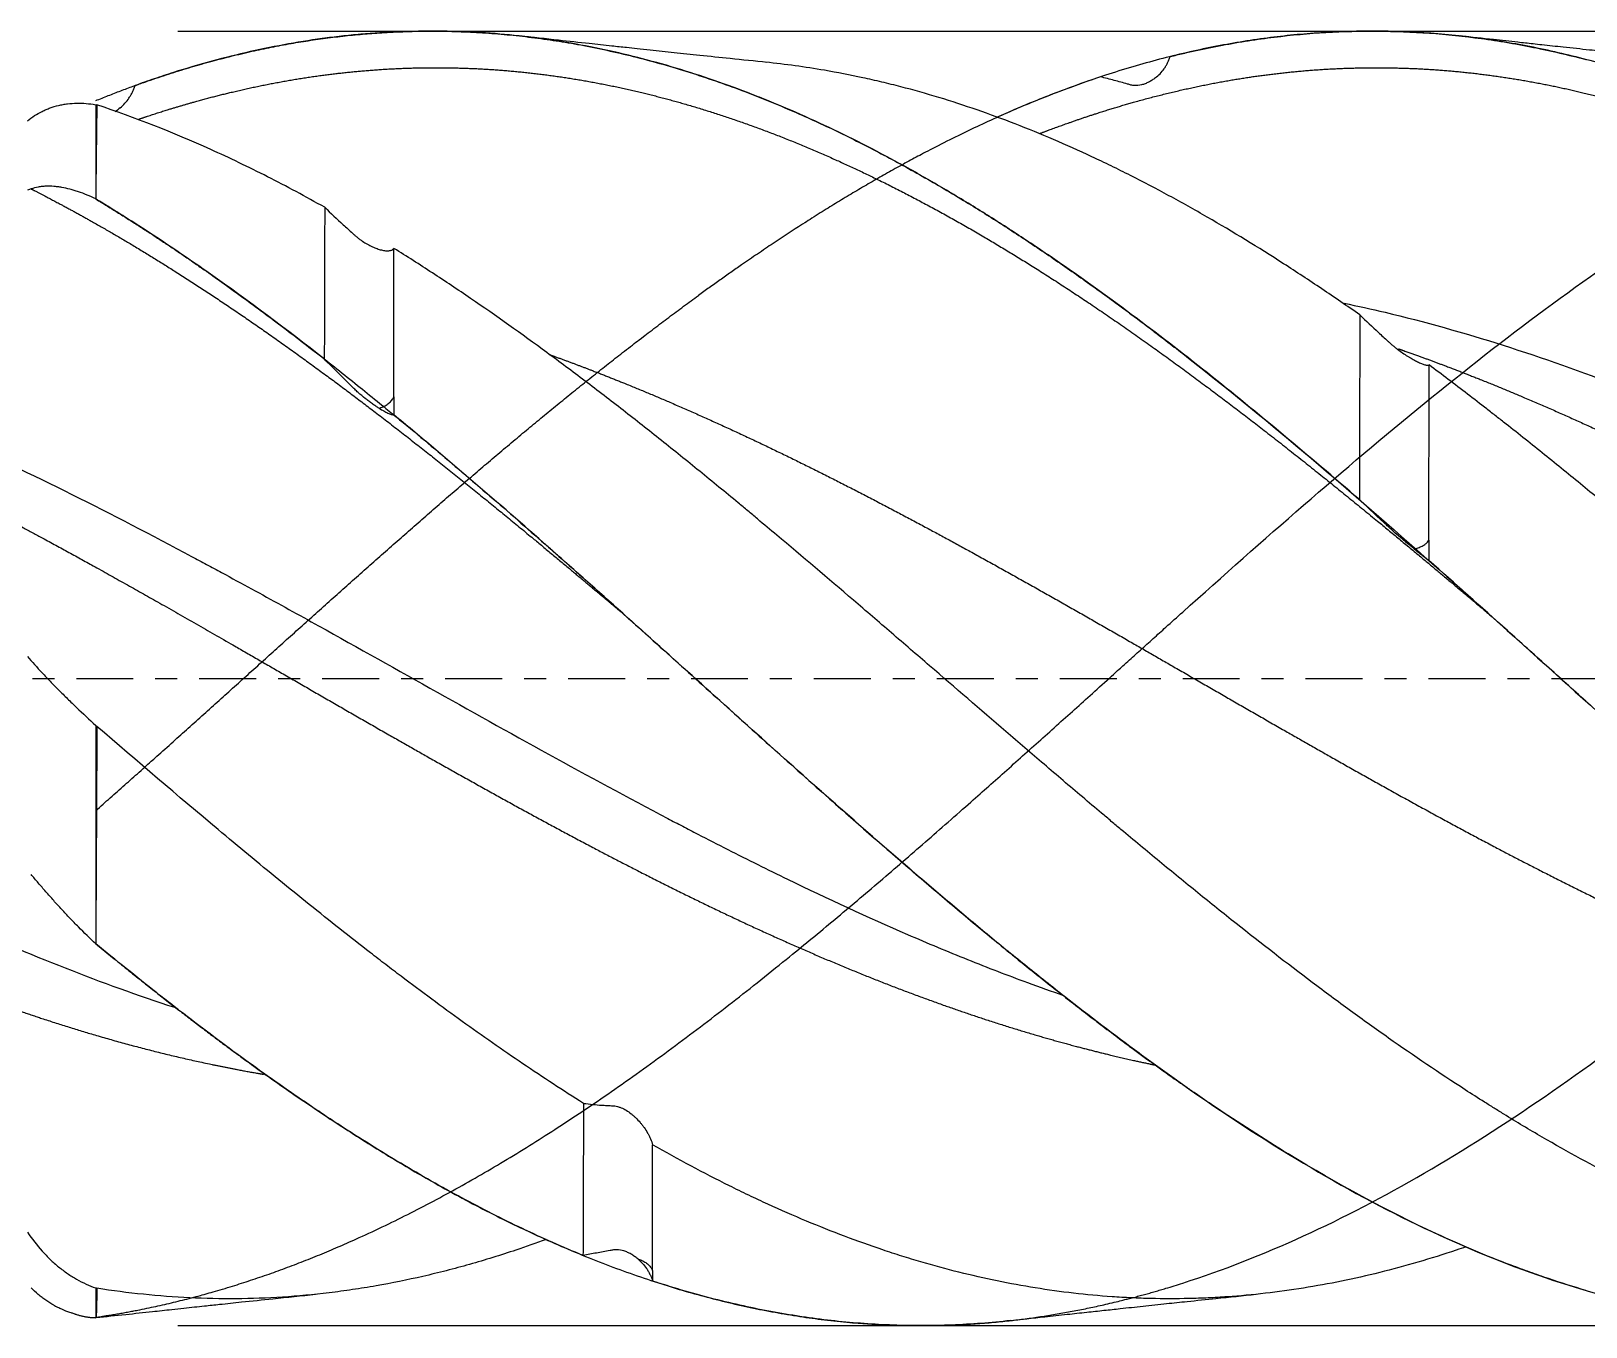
# Model space of a CAD drawing. Header units: millimetres. Extents: x -68 to 136, y -64 to 41.
# Drawn here: x 35.75 to 65.79, y -12.53 to 12.5 of the extents above; entities that cross this region are included whole.
import ezdxf

# ---------------------------------------------------------------- set-up
doc = ezdxf.new("R2010")
doc.units = ezdxf.units.MM
doc.linetypes.add('CENTER', pattern=[47.5, 22, -8.5, 8.5, -8.5])
for name, color, linetype in [('1', 4, 'Continuous'), ('2', 7, 'Continuous'), ('SK2', 7, 'Continuous'), ('SK4', 2, 'CENTER')]:
    doc.layers.add(name, color=color, linetype=linetype)
doc.styles.add('iso_b_vert', font='simplex.shx')
doc.dimstyles.get("Standard").update_dxf_attribs({"dimtxt": 0.18, "dimasz": 0.18, "dimexe": 0.18, "dimexo": 0.0625, "dimgap": 0.09, "dimtad": 1, "dimzin": 0, "dimdsep": 52, "dimtxsty": 'Standard', "dimcen": 0.09, "dimadec": 0, "dimazin": 0, "dimtfac": 1, "dimtdec": 4, "dimtofl": 0, "dimtmove": 0, "dimatfit": 3, "dimfxl": 1, "dimtolj": 1, "dimtzin": 0, "dimarcsym": 0})

# ---------------------------------------------------------------- blocks, each defined once
blk = doc.blocks.new('_U0')
at = {"layer": 'SK2', "lineweight": 13}
for p, q in [((0, -1.5875), (0, -53.696175)), ((114, -14.1375), (114, -53.696175)), ((114, -51.696175), (0, -51.696175))]:
    blk.add_line(p, q, dxfattribs=at)
at = {"layer": 'SK2', "lineweight": 18}
for points in [[(0, -51.696175), (3.499998, -51.235391), (3.500002, -52.156958)], [(114, -51.696175), (110.500002, -52.156958), (110.499998, -51.235391)]]:
    blk.add_solid(points, dxfattribs=at)
at = {"layer": 'SK2', "lineweight": 18, "insert": (54.4779, -50.663541), "char_height": 3.5, "attachment_point": 7, "line_spacing_factor": 1.084337, "style": 'iso_b_vert'}
blk.add_mtext('\\W0.5601;114', dxfattribs=at)
blk = doc.blocks.new('_U2')
at = {"layer": 'SK2', "lineweight": 13}
for p, q in [((1.997679, -13.4625), (1.997679, -46.696175)), ((114, -14.1375), (114, -46.696175)), ((114, -44.696175), (1.997679, -44.696175))]:
    blk.add_line(p, q, dxfattribs=at)
at = {"layer": 'SK2', "lineweight": 18}
for points in [[(1.997679, -44.696175), (5.497677, -44.235391), (5.497681, -45.156958)], [(114, -44.696175), (110.500002, -45.156958), (110.499998, -44.235391)]]:
    blk.add_solid(points, dxfattribs=at)
at = {"layer": 'SK2', "lineweight": 18, "insert": (55.661007, -43.663541), "char_height": 3.5, "attachment_point": 7, "line_spacing_factor": 1.084337, "style": 'iso_b_vert'}
blk.add_mtext('\\W0.5296;112', dxfattribs=at)

msp = doc.modelspace()

# ---------------------------------------------------------------- linework, layer by layer
at = {"layer": '1', "lineweight": 18}
for points, degree, knots in [([(37, 11.158), (37.977, 11.555), (39.605, 12.1), (42.856, 12.784), (46.991, 12.561), (51.126, 10.949), (54.284, 9.035), (56.791, 7.203), (57.674, 6.525)], 5, [0, 0, 0, 0, 0, 0, 0.236316, 0.393607, 0.786394, 1, 1, 1, 1, 1, 1]), ([(61.413, 3.453), (60.921, 3.879), (60.431, 4.296), (59.452, 5.112), (58.964, 5.511), (57.987, 6.287), (57.498, 6.664), (56.516, 7.395), (56.024, 7.748), (55.406, 8.173), (55.282, 8.257), (55.034, 8.423), (54.91, 8.505), (54.538, 8.748), (54.291, 8.906), (53.795, 9.214), (53.547, 9.363), (53.052, 9.652), (52.805, 9.792), (52.064, 10.198), (51.57, 10.449), (50.829, 10.796), (50.582, 10.907), (50.21, 11.065), (50.086, 11.116), (49.839, 11.216), (49.715, 11.265), (49.098, 11.502), (48.607, 11.668), (47.871, 11.885), (47.626, 11.951), (47.137, 12.073), (46.892, 12.129), (46.402, 12.228), (46.157, 12.272), (45.667, 12.349), (45.422, 12.381), (44.93, 12.435), (44.684, 12.456), (44.191, 12.486), (43.944, 12.495), (43.201, 12.505), (42.706, 12.488), (42.087, 12.437), (41.963, 12.425), (41.716, 12.398), (41.592, 12.384), (41.22, 12.335), (40.973, 12.297), (40.231, 12.165), (39.738, 12.054), (38.996, 11.852), (38.749, 11.78), (38.377, 11.662), (38.253, 11.621), (38.006, 11.537), (37.882, 11.494), (37.758, 11.449)], 3, [0, 0, 0, 0, 0.0625, 0.0625, 0.125, 0.125, 0.1875, 0.1875, 0.25, 0.25, 0.265625, 0.265625, 0.28125, 0.28125, 0.3125, 0.3125, 0.34375, 0.34375, 0.375, 0.375, 0.4375, 0.4375, 0.46875, 0.46875, 0.484375, 0.484375, 0.5, 0.5, 0.5625, 0.5625, 0.59375, 0.59375, 0.625, 0.625, 0.65625, 0.65625, 0.6875, 0.6875, 0.71875, 0.71875, 0.75, 0.75, 0.8125, 0.8125, 0.828125, 0.828125, 0.84375, 0.84375, 0.875, 0.875, 0.9375, 0.9375, 0.96875, 0.96875, 0.984375, 0.984375, 1, 1, 1, 1]), ([(49.968, 11.896), (49.731, 11.92), (49.302, 11.964), (48.697, 12.027), (48.185, 12.081), (47.781, 12.124), (47.472, 12.158), (47.231, 12.183), (46.922, 12.216), (46.483, 12.264), (45.889, 12.329), (45.443, 12.379), (45.195, 12.406)], 3, [0, 0, 0, 0, 0.150793, 0.272892, 0.376649, 0.472118, 0.525841, 0.569217, 0.628709, 0.72006, 0.843762, 1, 1, 1, 1]), ([(76.788, 5.787), (75.673, 6.677), (73.425, 8.377), (70.043, 10.577), (65.537, 12.523), (60.661, 12.87), (56.147, 11.788), (52.767, 10.13), (50.521, 8.716), (49.398, 7.941), (48.645, 7.395)], 5, [0, 0, 0, 0, 0, 0, 0.198098, 0.399495, 0.600892, 0.800494, 0.866331, 1, 1, 1, 1, 1, 1]), ([(57.674, 0.988), (57.783, 1.086), (58.669, 1.88), (60.332, 3.357), (62.666, 5.335), (65.002, 7.163), (67.337, 8.789), (69.668, 10.165), (71.998, 11.254), (74.329, 12.028), (76.663, 12.463), (78.923, 12.544), (80.407, 12.383), (81.111, 12.259)], 3, [0, 0, 0, 0, 0.013914, 0.113453, 0.212913, 0.312351, 0.411937, 0.511813, 0.611805, 0.711668, 0.811209, 0.91044, 1, 1, 1, 1]), ([(57.757, 12.008), (57.841, 12.029), (57.925, 12.05), (58.094, 12.089), (58.178, 12.108), (58.43, 12.163), (58.598, 12.197), (59.1, 12.291), (59.434, 12.343), (60.102, 12.425), (60.435, 12.455), (61.1, 12.493), (61.433, 12.502), (62.099, 12.497), (62.432, 12.484), (63.1, 12.437), (63.434, 12.402), (63.937, 12.334), (64.105, 12.308), (64.358, 12.266), (64.442, 12.251), (64.611, 12.22), (65.032, 12.139), (65.452, 12.041), (65.789, 11.952)], 3, [0, 0, 0, 0, 0.03125, 0.03125, 0.0625, 0.0625, 0.125, 0.125, 0.25, 0.25, 0.375, 0.375, 0.5, 0.5, 0.625, 0.625, 0.75, 0.75, 0.8125, 0.8125, 0.84375, 0.84375, 0.875, 1, 1, 1, 1]), ([(68.141, 11.896), (67.895, 11.921), (67.473, 11.964), (66.943, 12.019), (66.553, 12.06), (66.215, 12.096), (65.815, 12.139), (65.384, 12.186), (65.02, 12.225), (64.727, 12.257), (64.416, 12.291), (63.949, 12.342), (63.58, 12.382), (63.368, 12.406)], 3, [0, 0, 0, 0, 0.154835, 0.265113, 0.333319, 0.399519, 0.477685, 0.584689, 0.670524, 0.706396, 0.768545, 0.866395, 1, 1, 1, 1]), ([(37.828, 10.799), (38.013, 10.862), (38.425, 10.997), (38.988, 11.166), (39.779, 11.371), (40.721, 11.56), (41.705, 11.701), (42.614, 11.78), (43.598, 11.808), (44.582, 11.779), (45.567, 11.687), (46.551, 11.539), (47.535, 11.329), (48.52, 11.065), (49.428, 10.772), (50.413, 10.403), (51.397, 9.983), (52.381, 9.51), (53.29, 9.03), (54.274, 8.468), (55.259, 7.865), (56.167, 7.272), (57.151, 6.596), (58.212, 5.829), (59.196, 5.086), (60.104, 4.378), (61.089, 3.59), (62.046, 2.807), (62.775, 2.2), (63.353, 1.715), (63.78, 1.355), (63.979, 1.186)], 5, [0, 0, 0, 0, 0, 0, 0.035336, 0.078766, 0.10772, 0.15115, 0.180104, 0.223534, 0.252488, 0.295918, 0.339349, 0.368302, 0.411733, 0.440687, 0.484117, 0.513071, 0.556501, 0.599931, 0.628885, 0.657839, 0.701269, 0.7447, 0.773653, 0.817084, 0.860514, 0.889468, 0.918421, 0.961852, 1, 1, 1, 1, 1, 1]), ([(61.422, 7.019), (61.176, 7.19), (60.931, 7.359), (60.44, 7.688), (60.195, 7.85), (59.458, 8.323), (58.967, 8.623), (58.351, 8.979), (58.228, 9.049), (57.981, 9.187), (57.858, 9.255), (57.487, 9.456), (57.239, 9.586), (56.928, 9.743), (56.866, 9.774), (56.742, 9.836), (56.68, 9.866), (56.493, 9.957), (56.369, 10.016), (55.997, 10.19), (55.75, 10.301), (55.256, 10.512), (55.01, 10.612), (54.518, 10.802), (54.272, 10.893), (53.535, 11.148), (53.045, 11.298), (52.431, 11.457), (52.308, 11.487), (52.063, 11.546), (51.694, 11.629), (51.325, 11.701), (50.701, 11.808), (50.323, 11.86), (49.943, 11.899)], 3, [0, 0, 0, 0, 0.064385, 0.064385, 0.128771, 0.128771, 0.257541, 0.257541, 0.289734, 0.289734, 0.321926, 0.321926, 0.386312, 0.386312, 0.402408, 0.402408, 0.418504, 0.418504, 0.450697, 0.450697, 0.515082, 0.515082, 0.579468, 0.579468, 0.643853, 0.643853, 0.772623, 0.772623, 0.804816, 0.804816, 0.837009, 0.901394, 0.901394, 1, 1, 1, 1]), ([(55.244, 10.525), (55.428, 10.595), (55.84, 10.748), (56.403, 10.941), (57.194, 11.18), (58.212, 11.43), (59.196, 11.611), (60.104, 11.726), (61.089, 11.793), (62.073, 11.804), (62.982, 11.762), (63.966, 11.659), (64.95, 11.494), (65.935, 11.274), (66.843, 11.02), (67.828, 10.692), (68.812, 10.312), (69.796, 9.877), (70.781, 9.395), (71.765, 8.862), (72.749, 8.287), (73.658, 7.719), (74.642, 7.067), (75.627, 6.38), (76.611, 5.66), (77.52, 4.969), (78.504, 4.198), (79.488, 3.406), (80.397, 2.659), (81.198, 1.991), (81.848, 1.443), (82.27, 1.086), (82.465, 0.921), (82.509, 0.883)], 5, [0, 0, 0, 0, 0, 0, 0.033874, 0.07553, 0.1033, 0.144956, 0.186611, 0.214382, 0.242152, 0.283808, 0.325463, 0.353234, 0.394889, 0.42266, 0.464316, 0.492086, 0.533742, 0.575397, 0.603168, 0.644823, 0.672594, 0.714249, 0.74202, 0.783675, 0.825331, 0.853101, 0.880872, 0.922527, 0.964183, 0.991953, 1, 1, 1, 1, 1, 1]), ([(57.472, 11.597), (57.503, 11.622), (57.533, 11.649), (57.589, 11.707), (57.616, 11.739), (57.653, 11.791), (57.665, 11.809), (57.687, 11.846), (57.708, 11.884), (57.726, 11.924), (57.739, 11.955), (57.743, 11.965), (57.75, 11.987), (57.754, 11.997), (57.757, 12.008)], 3, [0, 0, 0, 0, 0.25, 0.25, 0.5, 0.5, 0.625, 0.625, 0.75, 0.875, 0.875, 0.9375, 0.9375, 1, 1, 1, 1]), ([(37.474, 11.018), (37.505, 11.045), (37.535, 11.074), (37.591, 11.137), (37.617, 11.171), (37.654, 11.226), (37.666, 11.244), (37.689, 11.283), (37.71, 11.322), (37.728, 11.363), (37.741, 11.395), (37.744, 11.406), (37.752, 11.427), (37.755, 11.438), (37.758, 11.449)], 3, [0, 0, 0, 0, 0.25, 0.25, 0.5, 0.5, 0.625, 0.625, 0.75, 0.875, 0.875, 0.9375, 0.9375, 1, 1, 1, 1]), ([(56.413, 11.617), (56.007, 11.482), (55.602, 11.332), (54.992, 11.086), (54.789, 11), (54.523, 10.883), (54.461, 10.855), (54.399, 10.827)], 3, [0, 0, 0, 0, 0.605052, 0.605052, 0.907578, 0.907578, 1, 1, 1, 1]), ([(57.472, 11.597), (57.451, 11.581), (57.429, 11.566), (57.386, 11.538), (57.364, 11.525), (57.319, 11.503), (57.297, 11.493), (57.263, 11.48), (57.251, 11.476), (57.228, 11.468), (57.216, 11.465), (57.158, 11.451), (57.112, 11.446), (57.056, 11.45), (57.044, 11.451), (57.022, 11.454), (57.011, 11.457), (56.989, 11.462), (56.978, 11.465), (56.956, 11.471), (56.946, 11.475), (56.848, 11.502), (56.761, 11.525), (56.587, 11.572), (56.5, 11.594), (56.413, 11.617)], 3, [0, 0, 0, 0, 0.0625, 0.0625, 0.125, 0.125, 0.1875, 0.1875, 0.21875, 0.21875, 0.25, 0.25, 0.375, 0.375, 0.40625, 0.40625, 0.4375, 0.4375, 0.46875, 0.46875, 0.5, 0.5, 0.75, 0.75, 1, 1, 1, 1]), ([(35.683, 10.768), (35.768, 10.84), (35.862, 10.9), (35.987, 10.963), (36.013, 10.974), (36.065, 10.997), (36.144, 11.027), (36.226, 11.052), (36.31, 11.072), (36.338, 11.078), (36.396, 11.088), (36.425, 11.092), (36.512, 11.103), (36.571, 11.107), (36.75, 11.111), (36.873, 11.101), (37, 11.079)], 3, [0, 0, 0, 0, 0.25, 0.25, 0.3125, 0.3125, 0.375, 0.5, 0.5, 0.5625, 0.5625, 0.625, 0.625, 0.75, 0.75, 1, 1, 1, 1]), ([(37.022, 11.075), (37.02, 10.979), (37.018, 10.869), (37.015, 10.62), (37.013, 10.482), (37.01, 10.254), (37.01, 10.174), (37.008, 10.009), (37.007, 9.923), (37.004, 9.655), (37.002, 9.463), (37, 9.259)], 3, [0, 0, 0, 0, 0.25, 0.25, 0.5, 0.5, 0.625, 0.625, 0.75, 0.75, 1, 1, 1, 1]), ([(41.423, 9.097), (41.054, 9.304), (40.687, 9.501), (39.952, 9.874), (39.586, 10.05), (38.488, 10.545), (37.756, 10.833), (37.022, 11.075)], 3, [0, 0, 0, 0, 0.25, 0.25, 0.5, 0.5, 1, 1, 1, 1]), ([(37, 9.259), (36.886, 9.314), (36.775, 9.36), (36.638, 9.407), (36.61, 9.416), (36.556, 9.433), (36.529, 9.44), (36.448, 9.461), (36.395, 9.473), (36.316, 9.486), (36.29, 9.49), (36.238, 9.497), (36.212, 9.499), (36.136, 9.505), (36.085, 9.506), (36.011, 9.503), (35.986, 9.501), (35.938, 9.496), (35.914, 9.492), (35.842, 9.48), (35.796, 9.468), (35.751, 9.453)], 3, [0, 0, 0, 0, 0.25, 0.25, 0.3125, 0.3125, 0.375, 0.375, 0.5, 0.5, 0.5625, 0.5625, 0.625, 0.625, 0.75, 0.75, 0.8125, 0.8125, 0.875, 0.875, 1, 1, 1, 1]), ([(35.751, 9.453), (35.821, 9.417), (36.042, 9.304), (36.416, 9.108), (37.016, 8.779), (37.843, 8.297), (38.752, 7.73), (39.736, 7.079), (40.721, 6.39), (41.705, 5.671), (42.614, 4.981), (43.598, 4.21), (44.582, 3.419), (45.521, 2.646), (46.233, 2.052), (46.793, 1.581), (47.126, 1.3), (47.232, 1.211)], 5, [0, 0, 0, 0, 0, 0, 0.030593, 0.096543, 0.162492, 0.261417, 0.360341, 0.426291, 0.525215, 0.591165, 0.690089, 0.756039, 0.854963, 0.953887, 1, 1, 1, 1, 1, 1]), ([(37, 9.259), (37.979, 8.666), (39.607, 7.586), (42.864, 5.139), (46.999, 1.483), (51.134, -2.363), (54.289, -5.09), (56.797, -6.989), (57.674, -7.615)], 5, [0, 0, 0, 0, 0, 0, 0.236961, 0.393505, 0.787814, 1, 1, 1, 1, 1, 1]), ([(41.415, 6.168), (40.681, 6.743), (39.949, 7.291), (38.847, 8.066), (38.295, 8.441), (37.649, 8.858), (37.371, 9.031), (37.186, 9.146), (37.093, 9.203), (37, 9.259)], 3, [0, 0, 0, 0, 0.5, 0.5, 0.75, 0.875, 0.9375, 0.9375, 1, 1, 1, 1]), ([(41.423, 9.097), (41.423, 8.898), (41.422, 8.688), (41.421, 8.355), (41.421, 8.241), (41.42, 8.065), (41.42, 8.006), (41.42, 7.886), (41.42, 7.825), (41.419, 7.518), (41.418, 7.262), (41.417, 6.73), (41.416, 6.454), (41.415, 6.168)], 3, [0, 0, 0, 0, 0.25, 0.25, 0.375, 0.375, 0.4375, 0.4375, 0.5, 0.5, 0.75, 0.75, 1, 1, 1, 1]), ([(41.423, 9.097), (41.542, 8.985), (41.661, 8.873), (41.811, 8.734), (41.842, 8.706), (41.902, 8.651), (41.932, 8.623), (41.97, 8.588), (41.978, 8.581), (41.993, 8.567), (42, 8.561), (42.023, 8.54), (42.039, 8.527), (42.07, 8.502), (42.086, 8.489), (42.111, 8.472), (42.119, 8.466), (42.135, 8.454), (42.144, 8.449), (42.185, 8.421), (42.218, 8.401), (42.281, 8.366), (42.313, 8.35), (42.359, 8.329), (42.375, 8.322), (42.405, 8.31), (42.42, 8.304), (42.463, 8.289), (42.491, 8.28), (42.531, 8.27), (42.545, 8.267), (42.57, 8.263), (42.583, 8.261), (42.619, 8.257), (42.642, 8.257), (42.673, 8.26), (42.683, 8.261), (42.702, 8.266), (42.711, 8.269), (42.736, 8.28), (42.75, 8.29), (42.761, 8.304)], 3, [0, 0, 0, 0, 0.25, 0.25, 0.3125, 0.3125, 0.375, 0.375, 0.390625, 0.390625, 0.40625, 0.40625, 0.4375, 0.4375, 0.46875, 0.46875, 0.484375, 0.484375, 0.5, 0.5, 0.5625, 0.5625, 0.625, 0.625, 0.65625, 0.65625, 0.6875, 0.6875, 0.75, 0.75, 0.78125, 0.78125, 0.8125, 0.8125, 0.875, 0.875, 0.90625, 0.90625, 0.9375, 0.9375, 1, 1, 1, 1]), ([(42.759, 5.438), (42.759, 5.709), (42.759, 5.973), (42.76, 6.486), (42.76, 6.733), (42.76, 7.212), (42.76, 7.442), (42.761, 7.886), (42.761, 8.099), (42.761, 8.304)], 3, [0, 0, 0, 0, 0.25, 0.25, 0.5, 0.5, 0.75, 0.75, 1, 1, 1, 1]), ([(66.422, -9.666), (65.931, -9.416), (65.439, -9.147), (64.698, -8.717), (64.45, -8.569), (64.14, -8.378), (64.078, -8.339), (63.954, -8.262), (63.892, -8.223), (63.705, -8.105), (63.581, -8.026), (62.961, -7.625), (62.468, -7.292), (61.729, -6.773), (61.484, -6.597), (60.993, -6.239), (60.747, -6.057), (60.011, -5.503), (59.521, -5.123), (58.784, -4.539), (58.538, -4.341), (58.045, -3.942), (57.798, -3.74), (57.303, -3.332), (57.055, -3.126), (56.744, -2.866), (56.682, -2.814), (56.558, -2.709), (56.371, -2.553), (56.185, -2.395), (55.814, -2.081), (55.567, -1.87), (55.197, -1.554), (55.074, -1.449), (54.828, -1.238), (54.705, -1.132), (54.091, -0.604), (53.6, -0.18), (52.864, 0.455), (52.619, 0.666), (52.128, 1.089), (51.883, 1.3), (51.145, 1.931), (50.652, 2.351), (50.033, 2.871), (49.909, 2.974), (49.723, 3.13), (49.661, 3.181), (49.536, 3.285), (49.474, 3.336), (49.163, 3.594), (48.916, 3.797), (48.421, 4.2), (48.174, 4.398), (47.681, 4.791), (47.435, 4.985), (46.944, 5.368), (46.698, 5.557), (46.207, 5.928), (45.962, 6.111), (45.226, 6.652), (44.735, 7.001), (43.997, 7.505), (43.75, 7.669), (43.257, 7.992), (43.009, 8.15), (42.761, 8.304)], 3, [0, 0, 0, 0, 0.0625, 0.0625, 0.09375, 0.09375, 0.101562, 0.101562, 0.109375, 0.109375, 0.125, 0.125, 0.1875, 0.1875, 0.21875, 0.21875, 0.25, 0.25, 0.3125, 0.3125, 0.34375, 0.34375, 0.375, 0.375, 0.40625, 0.40625, 0.414062, 0.414062, 0.421875, 0.4375, 0.4375, 0.46875, 0.46875, 0.484375, 0.484375, 0.5, 0.5, 0.5625, 0.5625, 0.59375, 0.59375, 0.625, 0.625, 0.6875, 0.6875, 0.703125, 0.703125, 0.710937, 0.710937, 0.71875, 0.71875, 0.75, 0.75, 0.78125, 0.78125, 0.8125, 0.8125, 0.84375, 0.84375, 0.875, 0.875, 0.9375, 0.9375, 0.96875, 0.96875, 1, 1, 1, 1]), ([(37, -2.554), (38.105, -1.579), (40.435, 0.515), (42.763, 2.645), (45.093, 4.679), (47.422, 6.507), (48.645, 7.395)], 5, [0, 0, 0, 0, 0, 0, 0.474651, 1, 1, 1, 1, 1, 1]), ([(61.117, 7.246), (61.381, 7.191), (61.646, 7.132), (62.671, 6.888), (63.431, 6.676), (64.953, 6.191), (65.716, 5.92), (66.866, 5.471), (67.25, 5.315), (67.732, 5.112), (67.829, 5.071), (68.021, 4.988), (68.31, 4.863), (69.369, 4.392), (70.329, 3.932), (71.482, 3.355), (71.867, 3.158), (72.349, 2.907), (72.445, 2.857), (72.638, 2.756), (72.927, 2.604), (73.215, 2.45), (74.174, 1.936), (74.938, 1.516), (77.223, 0.245), (78.739, -0.619), (80.651, -1.675), (81.035, -1.885), (81.611, -2.197), (81.804, -2.3), (82.189, -2.506), (82.382, -2.609), (83.345, -3.116), (84.113, -3.509), (85.266, -4.071), (85.843, -4.345), (86.421, -4.609), (86.71, -4.738), (86.806, -4.781), (86.999, -4.866), (87.866, -5.246), (88.73, -5.596), (89.883, -6.022), (90.34, -6.183), (90.797, -6.333), (90.869, -6.357)], 3, [0, 0, 0, 0, 0.026815, 0.026815, 0.104092, 0.104092, 0.181369, 0.181369, 0.220007, 0.220007, 0.229667, 0.229667, 0.239326, 0.258645, 0.335922, 0.335922, 0.37456, 0.37456, 0.38422, 0.38422, 0.39388, 0.413199, 0.413199, 0.490476, 0.490476, 0.645029, 0.645029, 0.683668, 0.683668, 0.702987, 0.702987, 0.722306, 0.722306, 0.799583, 0.799583, 0.838221, 0.85754, 0.85754, 0.8672, 0.8672, 0.876859, 0.954136, 0.954136, 0.992775, 1, 1, 1, 1]), ([(61.422, 7.019), (61.421, 6.756), (61.42, 6.485), (61.419, 6.064), (61.419, 5.921), (61.418, 5.703), (61.418, 5.63), (61.418, 5.483), (61.418, 5.409), (61.417, 5.034), (61.416, 4.728), (61.415, 4.101), (61.414, 3.78), (61.413, 3.453)], 3, [0, 0, 0, 0, 0.25, 0.25, 0.375, 0.375, 0.4375, 0.4375, 0.5, 0.5, 0.75, 0.75, 1, 1, 1, 1]), ([(61.422, 7.019), (61.54, 6.905), (61.66, 6.792), (61.81, 6.653), (61.84, 6.625), (61.901, 6.57), (61.931, 6.542), (61.969, 6.508), (61.976, 6.501), (61.991, 6.487), (61.999, 6.48), (62.022, 6.46), (62.037, 6.447), (62.069, 6.42), (62.085, 6.407), (62.109, 6.388), (62.118, 6.381), (62.134, 6.369), (62.142, 6.362), (62.184, 6.331), (62.216, 6.308), (62.28, 6.264), (62.312, 6.243), (62.358, 6.214), (62.373, 6.204), (62.403, 6.186), (62.418, 6.177), (62.462, 6.152), (62.49, 6.137), (62.53, 6.116), (62.543, 6.11), (62.569, 6.097), (62.582, 6.092), (62.618, 6.076), (62.64, 6.067), (62.672, 6.057), (62.682, 6.055), (62.701, 6.05), (62.71, 6.049), (62.735, 6.046), (62.749, 6.047), (62.76, 6.052)], 3, [0, 0, 0, 0, 0.25, 0.25, 0.3125, 0.3125, 0.375, 0.375, 0.390625, 0.390625, 0.40625, 0.40625, 0.4375, 0.4375, 0.46875, 0.46875, 0.484375, 0.484375, 0.5, 0.5, 0.5625, 0.5625, 0.625, 0.625, 0.65625, 0.65625, 0.6875, 0.6875, 0.75, 0.75, 0.78125, 0.78125, 0.8125, 0.8125, 0.875, 0.875, 0.90625, 0.90625, 0.9375, 0.9375, 1, 1, 1, 1]), ([(57.674, 6.525), (57.783, 6.441), (58.669, 5.756), (60.332, 4.397), (62.666, 2.367), (65.002, 0.268), (67.337, -1.838), (69.668, -3.888), (71.998, -5.829), (74.329, -7.606), (76.663, -9.171), (78.917, -10.432), (80.394, -11.082), (81.092, -11.346)], 3, [0, 0, 0, 0, 0.013926, 0.113545, 0.213086, 0.312606, 0.412273, 0.512229, 0.612303, 0.712247, 0.811869, 0.911181, 1, 1, 1, 1]), ([(62.17, 6.364), (62.258, 6.334), (62.572, 6.223), (63.114, 6.025), (63.807, 5.756), (64.652, 5.407), (65.636, 4.974), (66.62, 4.517), (67.529, 4.074), (68.513, 3.575), (69.498, 3.058), (70.482, 2.525), (71.391, 2.023), (72.375, 1.468), (73.359, 0.907), (74.344, 0.34), (75.328, -0.228), (76.312, -0.795), (77.297, -1.358), (78.205, -1.871), (79.189, -2.418), (80.174, -2.954), (81.158, -3.474), (82.067, -3.939), (83.051, -4.423), (84.035, -4.885), (84.944, -5.291), (85.928, -5.704), (86.988, -6.117), (87.973, -6.468), (88.881, -6.763), (89.866, -7.05), (90.788, -7.287), (91.483, -7.442), (92.026, -7.55), (92.418, -7.619), (92.583, -7.647)], 5, [0, 0, 0, 0, 0, 0, 0.01437, 0.051715, 0.08906, 0.113956, 0.138853, 0.176198, 0.213543, 0.238439, 0.275784, 0.300681, 0.338026, 0.362923, 0.400268, 0.437612, 0.462509, 0.499854, 0.524751, 0.562096, 0.586992, 0.624337, 0.661682, 0.686579, 0.711475, 0.74882, 0.786165, 0.811062, 0.848407, 0.885752, 0.910648, 0.935545, 0.97289, 1, 1, 1, 1, 1, 1]), ([(42.474, 5.216), (42.453, 5.229), (42.431, 5.243), (42.388, 5.271), (42.366, 5.286), (42.321, 5.317), (42.299, 5.334), (42.264, 5.359), (42.253, 5.368), (42.23, 5.386), (42.218, 5.395), (42.16, 5.441), (42.114, 5.479), (42.058, 5.531), (42.046, 5.541), (42.024, 5.563), (42.013, 5.573), (41.991, 5.595), (41.98, 5.606), (41.958, 5.627), (41.947, 5.638), (41.85, 5.735), (41.763, 5.822), (41.589, 5.995), (41.502, 6.081), (41.415, 6.168)], 3, [0, 0, 0, 0, 0.0625, 0.0625, 0.125, 0.125, 0.1875, 0.1875, 0.21875, 0.21875, 0.25, 0.25, 0.375, 0.375, 0.40625, 0.40625, 0.4375, 0.4375, 0.46875, 0.46875, 0.5, 0.5, 0.75, 0.75, 1, 1, 1, 1]), ([(45.759, 6.255), (45.873, 6.214), (46.138, 6.118), (46.63, 5.933), (47.274, 5.68), (48.145, 5.316), (49.129, 4.878), (50.114, 4.415), (51.098, 3.931), (52.082, 3.425), (53.067, 2.904), (53.975, 2.409), (54.96, 1.862), (55.944, 1.305), (56.928, 0.741), (57.837, 0.218), (58.821, -0.35), (59.806, -0.916), (60.714, -1.435), (61.699, -1.99), (62.759, -2.577), (63.743, -3.108), (64.652, -3.584), (65.636, -4.082), (66.62, -4.561), (67.529, -4.982), (68.513, -5.415), (69.498, -5.819), (70.482, -6.194), (71.391, -6.514), (72.276, -6.796), (72.934, -6.987), (73.441, -7.123), (73.721, -7.194), (73.85, -7.226)], 5, [0, 0, 0, 0, 0, 0, 0.020241, 0.047197, 0.087629, 0.114584, 0.155017, 0.19545, 0.222405, 0.262838, 0.289793, 0.330225, 0.357181, 0.397613, 0.438046, 0.465001, 0.491956, 0.532389, 0.572822, 0.599777, 0.640209, 0.680642, 0.707597, 0.734552, 0.774985, 0.815418, 0.842373, 0.882806, 0.909761, 0.950193, 0.977149, 1, 1, 1, 1, 1, 1]), ([(62.757, 2.666), (62.757, 2.971), (62.757, 3.27), (62.758, 3.861), (62.758, 4.149), (62.758, 4.714), (62.759, 4.991), (62.759, 5.531), (62.759, 5.794), (62.76, 6.052)], 3, [0, 0, 0, 0, 0.25, 0.25, 0.5, 0.5, 0.75, 0.75, 1, 1, 1, 1]), ([(86.423, -11.056), (86.176, -10.974), (85.928, -10.886), (85.555, -10.747), (85.431, -10.699), (85.182, -10.601), (85.058, -10.55), (84.687, -10.395), (84.44, -10.287), (83.947, -10.062), (83.701, -9.945), (83.209, -9.703), (82.964, -9.577), (82.473, -9.317), (82.228, -9.182), (81.737, -8.904), (81.492, -8.761), (81.001, -8.466), (80.756, -8.315), (80.265, -8.005), (80.018, -7.846), (79.526, -7.519), (79.279, -7.352), (78.908, -7.095), (78.784, -7.009), (78.598, -6.878), (78.536, -6.834), (78.411, -6.745), (78.349, -6.701), (78.038, -6.478), (77.79, -6.297), (77.296, -5.93), (77.049, -5.744), (76.556, -5.367), (76.31, -5.176), (75.819, -4.79), (75.573, -4.595), (75.083, -4.201), (74.837, -4.002), (74.347, -3.601), (74.102, -3.398), (73.611, -2.99), (73.365, -2.784), (72.873, -2.37), (72.627, -2.161), (72.133, -1.741), (71.886, -1.529), (71.514, -1.21), (71.39, -1.104), (71.204, -0.943), (71.142, -0.89), (71.018, -0.783), (70.955, -0.729), (70.645, -0.462), (70.398, -0.248), (69.904, 0.178), (69.657, 0.391), (69.165, 0.815), (68.919, 1.027), (68.428, 1.448), (68.183, 1.658), (67.692, 2.076), (67.447, 2.285), (66.957, 2.699), (66.711, 2.904), (66.221, 3.314), (65.975, 3.517), (65.483, 3.921), (65.236, 4.121), (64.742, 4.519), (64.495, 4.716), (64.185, 4.96), (64.123, 5.009), (63.999, 5.106), (63.936, 5.154), (63.75, 5.299), (63.626, 5.395), (63.254, 5.681), (63.006, 5.868), (62.76, 6.052)], 3, [0, 0, 0, 0, 0.03125, 0.03125, 0.046875, 0.046875, 0.0625, 0.0625, 0.09375, 0.09375, 0.125, 0.125, 0.15625, 0.15625, 0.1875, 0.1875, 0.21875, 0.21875, 0.25, 0.25, 0.28125, 0.28125, 0.3125, 0.3125, 0.328125, 0.328125, 0.335937, 0.335937, 0.34375, 0.34375, 0.375, 0.375, 0.40625, 0.40625, 0.4375, 0.4375, 0.46875, 0.46875, 0.5, 0.5, 0.53125, 0.53125, 0.5625, 0.5625, 0.59375, 0.59375, 0.625, 0.625, 0.640625, 0.640625, 0.648437, 0.648437, 0.65625, 0.65625, 0.6875, 0.6875, 0.71875, 0.71875, 0.75, 0.75, 0.78125, 0.78125, 0.8125, 0.8125, 0.84375, 0.84375, 0.875, 0.875, 0.90625, 0.90625, 0.9375, 0.9375, 0.945312, 0.945312, 0.953125, 0.953125, 0.96875, 0.96875, 1, 1, 1, 1]), ([(57.674, -11.78), (57.783, -11.748), (58.669, -11.472), (60.332, -10.821), (62.666, -9.601), (65.002, -8.11), (67.337, -6.39), (69.668, -4.493), (71.998, -2.471), (74.329, -0.378), (76.663, 1.727), (78.923, 3.719), (80.407, 4.962), (81.111, 5.531)], 3, [0, 0, 0, 0, 0.013914, 0.113453, 0.212913, 0.312351, 0.411937, 0.511813, 0.611805, 0.711668, 0.811209, 0.91044, 1, 1, 1, 1]), ([(42.474, 5.216), (42.505, 5.197), (42.534, 5.18), (42.591, 5.15), (42.617, 5.136), (42.654, 5.119), (42.666, 5.114), (42.689, 5.105), (42.71, 5.098), (42.728, 5.093), (42.741, 5.09), (42.745, 5.09), (42.752, 5.089), (42.755, 5.089), (42.759, 5.089)], 3, [0, 0, 0, 0, 0.25, 0.25, 0.5, 0.5, 0.625, 0.625, 0.75, 0.875, 0.875, 0.9375, 0.9375, 1, 1, 1, 1]), ([(65.789, -11.821), (65.548, -11.75), (65.186, -11.636), (64.824, -11.511), (64.583, -11.424), (64.463, -11.38), (63.86, -11.151), (63.38, -10.948), (61.945, -10.285), (60.994, -9.769), (59.561, -8.894), (59.083, -8.585), (58.482, -8.18), (58.362, -8.097), (58.181, -7.973), (58.121, -7.931), (58.001, -7.847), (57.94, -7.804), (57.639, -7.591), (57.398, -7.418), (56.676, -6.888), (56.195, -6.522), (55.474, -5.956), (55.233, -5.765), (54.872, -5.474), (54.751, -5.376), (54.51, -5.179), (54.389, -5.08), (54.027, -4.781), (53.786, -4.58), (53.304, -4.173), (53.062, -3.967), (52.7, -3.656), (52.58, -3.552), (52.339, -3.344), (52.219, -3.24), (51.859, -2.926), (51.619, -2.716), (50.902, -2.083), (50.425, -1.658), (49.473, -0.805), (48.998, -0.377), (48.046, 0.481), (47.569, 0.91), (46.851, 1.552), (46.612, 1.766), (46.252, 2.086), (46.131, 2.193), (45.951, 2.353), (45.89, 2.406), (45.77, 2.513), (45.709, 2.566), (45.167, 3.044), (44.685, 3.463), (44.082, 3.979), (43.962, 4.082), (43.721, 4.286), (43.6, 4.388), (43.239, 4.692), (42.998, 4.892), (42.759, 5.089)], 3, [0, 0, 0, 0, 0.03125, 0.046875, 0.046875, 0.0625, 0.0625, 0.125, 0.125, 0.25, 0.25, 0.3125, 0.3125, 0.328125, 0.328125, 0.335937, 0.335937, 0.34375, 0.34375, 0.375, 0.375, 0.4375, 0.4375, 0.46875, 0.46875, 0.484375, 0.484375, 0.5, 0.5, 0.53125, 0.53125, 0.5625, 0.5625, 0.578125, 0.578125, 0.59375, 0.59375, 0.625, 0.625, 0.6875, 0.6875, 0.75, 0.75, 0.8125, 0.8125, 0.84375, 0.84375, 0.859375, 0.859375, 0.867188, 0.867188, 0.875, 0.875, 0.9375, 0.9375, 0.953125, 0.953125, 0.96875, 0.96875, 1, 1, 1, 1]), ([(34.22, 4.654), (35.767, 3.958), (37.305, 3.181), (38.949, 2.303), (39.046, 2.251), (39.239, 2.147), (39.528, 1.991), (40.203, 1.624), (40.779, 1.307), (41.928, 0.669), (42.691, 0.24), (44.218, -0.615), (44.981, -1.042), (46.511, -1.884), (47.278, -2.299), (48.146, -2.756), (48.243, -2.806), (48.436, -2.907), (48.726, -3.058), (49.403, -3.404), (49.981, -3.692), (51.138, -4.254), (51.909, -4.611), (52.875, -5.029), (53.068, -5.111), (53.455, -5.272), (53.648, -5.352), (54.228, -5.584), (54.614, -5.733), (55.233, -5.96), (55.466, -6.043), (55.698, -6.124)], 3, [0, 0, 0, 0, 0.215008, 0.215008, 0.228445, 0.228445, 0.241883, 0.268759, 0.322511, 0.322511, 0.430015, 0.430015, 0.537519, 0.537519, 0.645023, 0.645023, 0.658461, 0.658461, 0.671899, 0.698774, 0.752526, 0.752526, 0.86003, 0.86003, 0.886906, 0.886906, 0.913782, 0.913782, 0.967534, 0.967534, 1, 1, 1, 1]), ([(34.591, 3.445), (35.197, 3.13), (35.954, 2.726), (36.939, 2.186), (38.15, 1.505), (39.513, 0.724), (40.422, 0.2), (41.406, -0.368), (42.39, -0.934), (43.299, -1.452), (44.283, -2.007), (45.268, -2.551), (46.252, -3.083), (47.161, -3.56), (48.145, -4.06), (49.129, -4.54), (50.114, -4.996), (51.098, -5.428), (52.082, -5.831), (53.067, -6.205), (53.975, -6.524), (54.96, -6.837), (55.822, -7.082), (56.532, -7.261), (57.015, -7.372), (57.347, -7.443), (57.452, -7.465)], 5, [0, 0, 0, 0, 0, 0, 0.132489, 0.165611, 0.215295, 0.264978, 0.2981, 0.331223, 0.380906, 0.430589, 0.463712, 0.513395, 0.546517, 0.596201, 0.629323, 0.679006, 0.72869, 0.761812, 0.811495, 0.844618, 0.894301, 0.927423, 0.977107, 1, 1, 1, 1, 1, 1]), ([(62.472, 2.501), (62.451, 2.518), (62.429, 2.535), (62.386, 2.57), (62.364, 2.588), (62.319, 2.625), (62.297, 2.643), (62.262, 2.672), (62.251, 2.682), (62.228, 2.701), (62.216, 2.711), (62.158, 2.761), (62.112, 2.801), (62.056, 2.852), (62.044, 2.862), (62.022, 2.882), (62.011, 2.893), (61.989, 2.913), (61.978, 2.923), (61.956, 2.943), (61.945, 2.953), (61.848, 3.045), (61.761, 3.126), (61.587, 3.289), (61.5, 3.371), (61.413, 3.453)], 3, [0, 0, 0, 0, 0.0625, 0.0625, 0.125, 0.125, 0.1875, 0.1875, 0.21875, 0.21875, 0.25, 0.25, 0.375, 0.375, 0.40625, 0.40625, 0.4375, 0.4375, 0.46875, 0.46875, 0.5, 0.5, 0.75, 0.75, 1, 1, 1, 1]), ([(62.472, 2.501), (62.477, 2.502), (62.496, 2.506), (62.542, 2.519), (62.608, 2.544), (62.678, 2.583), (62.727, 2.625), (62.749, 2.654), (62.757, 2.666)], 3, [0, 0, 0, 0, 0.03776, 0.151195, 0.378065, 0.604935, 0.831805, 1, 1, 1, 1]), ([(62.472, 2.501), (62.503, 2.476), (62.532, 2.452), (62.589, 2.408), (62.615, 2.387), (62.652, 2.358), (62.664, 2.348), (62.687, 2.331), (62.708, 2.314), (62.726, 2.3), (62.738, 2.29), (62.742, 2.287), (62.75, 2.281), (62.753, 2.278), (62.756, 2.276)], 3, [0, 0, 0, 0, 0.25, 0.25, 0.5, 0.5, 0.625, 0.625, 0.75, 0.875, 0.875, 0.9375, 0.9375, 1, 1, 1, 1]), ([(65.789, -0.442), (65.536, -0.215), (65.284, 0.013), (64.904, 0.354), (64.778, 0.468), (64.525, 0.696), (64.399, 0.809), (63.767, 1.377), (63.262, 1.828), (62.756, 2.276)], 3, [0, 0, 0, 0, 0.25, 0.25, 0.375, 0.375, 0.5, 0.5, 1, 1, 1, 1]), ([(37, -12.339), (37.977, -12.198), (39.605, -11.836), (42.856, -10.698), (46.991, -8.266), (51.126, -4.904), (54.284, -2.069), (56.791, 0.195), (57.674, 0.988)], 5, [0, 0, 0, 0, 0, 0, 0.236316, 0.393607, 0.786394, 1, 1, 1, 1, 1, 1]), ([(35.683, 0.421), (35.768, 0.319), (35.862, 0.214), (35.987, 0.08), (36.013, 0.052), (36.065, -0.002), (36.144, -0.084), (36.226, -0.168), (36.31, -0.252), (36.338, -0.28), (36.396, -0.337), (36.425, -0.365), (36.512, -0.45), (36.571, -0.507), (36.75, -0.678), (36.873, -0.793), (37, -0.908)], 3, [0, 0, 0, 0, 0.25, 0.25, 0.3125, 0.3125, 0.375, 0.5, 0.5, 0.5625, 0.5625, 0.625, 0.625, 0.75, 0.75, 1, 1, 1, 1]), ([(37.022, -0.928), (37.02, -1.283), (37.018, -1.637), (37.015, -2.344), (37.013, -2.697), (37.01, -3.226), (37.01, -3.401), (37.008, -3.751), (37.007, -3.925), (37.004, -4.444), (37.002, -4.786), (37, -5.126)], 3, [0, 0, 0, 0, 0.25, 0.25, 0.5, 0.5, 0.625, 0.625, 0.75, 0.75, 1, 1, 1, 1]), ([(46.422, -8.208), (46.032, -7.962), (45.642, -7.707), (44.861, -7.179), (44.47, -6.906), (43.882, -6.484), (43.686, -6.341), (43.294, -6.05), (43.097, -5.903), (42.801, -5.679), (42.702, -5.604), (42.505, -5.453), (42.406, -5.377), (42.109, -5.147), (41.912, -4.993), (41.518, -4.682), (41.321, -4.525), (40.929, -4.21), (40.733, -4.051), (40.145, -3.571), (39.755, -3.248), (38.584, -2.267), (37.804, -1.601), (37.022, -0.928)], 3, [0, 0, 0, 0, 0.125, 0.125, 0.25, 0.25, 0.3125, 0.3125, 0.375, 0.375, 0.40625, 0.40625, 0.4375, 0.4375, 0.5, 0.5, 0.5625, 0.5625, 0.625, 0.625, 0.75, 0.75, 1, 1, 1, 1]), ([(37, -5.126), (36.886, -5.021), (36.775, -4.913), (36.638, -4.774), (36.61, -4.746), (36.556, -4.69), (36.529, -4.662), (36.448, -4.577), (36.395, -4.52), (36.316, -4.435), (36.29, -4.406), (36.238, -4.349), (36.212, -4.32), (36.136, -4.234), (36.085, -4.177), (36.011, -4.092), (35.986, -4.063), (35.938, -4.007), (35.914, -3.979), (35.842, -3.895), (35.796, -3.84), (35.751, -3.786)], 3, [0, 0, 0, 0, 0.25, 0.25, 0.3125, 0.3125, 0.375, 0.375, 0.5, 0.5, 0.5625, 0.5625, 0.625, 0.625, 0.75, 0.75, 0.8125, 0.8125, 0.875, 0.875, 1, 1, 1, 1]), ([(37, -5.126), (37.977, -5.929), (39.605, -7.212), (42.856, -9.555), (46.991, -11.791), (51.126, -12.743), (54.284, -12.632), (56.791, -12.046), (57.674, -11.78)], 5, [0, 0, 0, 0, 0, 0, 0.236316, 0.393607, 0.786394, 1, 1, 1, 1, 1, 1]), ([(46.413, -11.144), (46.024, -10.985), (45.635, -10.813), (44.855, -10.443), (44.464, -10.245), (43.974, -9.982), (43.875, -9.928), (43.679, -9.82), (43.58, -9.765), (43.285, -9.598), (43.089, -9.483), (42.499, -9.131), (42.106, -8.886), (41.614, -8.566), (41.516, -8.501), (41.319, -8.37), (41.025, -8.172), (40.73, -7.969), (40.142, -7.556), (39.749, -7.272), (39.161, -6.832), (38.866, -6.609), (38.571, -6.381), (38.375, -6.228), (38.276, -6.151), (37.785, -5.764), (37.392, -5.448), (37, -5.126)], 3, [0, 0, 0, 0, 0.125, 0.125, 0.25, 0.25, 0.28125, 0.28125, 0.3125, 0.3125, 0.375, 0.375, 0.5, 0.5, 0.53125, 0.53125, 0.5625, 0.625, 0.625, 0.75, 0.75, 0.8125, 0.84375, 0.84375, 0.875, 0.875, 1, 1, 1, 1]), ([(34.591, -6.086), (35.197, -6.313), (35.954, -6.578), (36.939, -6.892), (38.07, -7.203), (39.202, -7.454), (39.727, -7.556), (40.102, -7.623), (40.249, -7.648)], 5, [0, 0, 0, 0, 0, 0, 0.535362, 0.669203, 0.869964, 1, 1, 1, 1, 1, 1]), ([(57.674, -7.615), (57.783, -7.693), (58.669, -8.32), (60.332, -9.407), (62.666, -10.667), (65.002, -11.626), (67.337, -12.257), (69.668, -12.542), (71.998, -12.474), (74.329, -12.056), (76.663, -11.297), (78.917, -10.257), (80.394, -9.402), (81.092, -8.964)], 3, [0, 0, 0, 0, 0.013926, 0.113545, 0.213086, 0.312606, 0.412273, 0.512229, 0.612303, 0.712247, 0.811869, 0.911181, 1, 1, 1, 1]), ([(46.422, -8.208), (46.421, -8.494), (46.421, -8.771), (46.42, -9.171), (46.419, -9.301), (46.419, -9.494), (46.418, -9.557), (46.418, -9.683), (46.418, -9.745), (46.417, -10.053), (46.416, -10.288), (46.415, -10.733), (46.414, -10.944), (46.413, -11.144)], 3, [0, 0, 0, 0, 0.25, 0.25, 0.375, 0.375, 0.4375, 0.4375, 0.5, 0.5, 0.75, 0.75, 1, 1, 1, 1]), ([(46.422, -8.208), (46.541, -8.223), (46.66, -8.235), (46.81, -8.245), (46.84, -8.247), (46.901, -8.25), (46.931, -8.252), (46.969, -8.254), (46.976, -8.254), (46.992, -8.254), (46.999, -8.255), (47.022, -8.256), (47.038, -8.259), (47.069, -8.265), (47.085, -8.269), (47.11, -8.277), (47.118, -8.28), (47.134, -8.286), (47.143, -8.289), (47.184, -8.306), (47.216, -8.323), (47.28, -8.362), (47.312, -8.384), (47.358, -8.42), (47.373, -8.433), (47.404, -8.46), (47.418, -8.473), (47.462, -8.515), (47.49, -8.545), (47.53, -8.592), (47.543, -8.608), (47.569, -8.641), (47.582, -8.658), (47.618, -8.709), (47.64, -8.744), (47.672, -8.799), (47.682, -8.817), (47.701, -8.855), (47.71, -8.874), (47.735, -8.932), (47.749, -8.97), (47.759, -9.01)], 3, [0, 0, 0, 0, 0.25, 0.25, 0.3125, 0.3125, 0.375, 0.375, 0.390625, 0.390625, 0.40625, 0.40625, 0.4375, 0.4375, 0.46875, 0.46875, 0.484375, 0.484375, 0.5, 0.5, 0.5625, 0.5625, 0.625, 0.625, 0.65625, 0.65625, 0.6875, 0.6875, 0.75, 0.75, 0.78125, 0.78125, 0.8125, 0.8125, 0.875, 0.875, 0.90625, 0.90625, 0.9375, 0.9375, 1, 1, 1, 1]), ([(47.757, -11.437), (47.757, -11.274), (47.757, -11.1), (47.758, -10.732), (47.758, -10.539), (47.759, -10.134), (47.759, -9.922), (47.759, -9.48), (47.759, -9.249), (47.759, -9.01)], 3, [0, 0, 0, 0, 0.25, 0.25, 0.5, 0.5, 0.75, 0.75, 1, 1, 1, 1]), ([(63.47, -10.98), (63.408, -11.001), (63.347, -11.022), (63.038, -11.126), (62.79, -11.203), (62.297, -11.348), (62.051, -11.414), (61.559, -11.536), (61.314, -11.592), (60.823, -11.692), (60.578, -11.736), (60.087, -11.814), (59.842, -11.848), (59.351, -11.905), (59.106, -11.927), (58.737, -11.953), (58.614, -11.96), (58.368, -11.971), (58.244, -11.975), (57.874, -11.983), (57.627, -11.983), (57.256, -11.975), (57.07, -11.968), (56.884, -11.959), (56.759, -11.952), (56.697, -11.948), (56.386, -11.926), (56.139, -11.903), (55.644, -11.846), (55.397, -11.812), (54.905, -11.732), (54.659, -11.687), (54.168, -11.586), (53.922, -11.53), (53.432, -11.408), (53.186, -11.342), (52.819, -11.234), (52.696, -11.197), (52.451, -11.119), (52.328, -11.079), (51.714, -10.873), (51.223, -10.687), (50.482, -10.378), (50.235, -10.27), (49.863, -10.1), (49.739, -10.042), (49.553, -9.952), (49.491, -9.922), (49.366, -9.862), (49.304, -9.831), (48.746, -9.553), (48.252, -9.29), (47.759, -9.01)], 3, [0, 0, 0, 0, 0.011695, 0.011695, 0.058757, 0.058757, 0.105819, 0.105819, 0.152881, 0.152881, 0.199944, 0.199944, 0.247006, 0.247006, 0.294068, 0.294068, 0.317599, 0.317599, 0.34113, 0.34113, 0.388192, 0.388192, 0.411723, 0.423489, 0.423489, 0.435254, 0.435254, 0.482316, 0.482316, 0.529379, 0.529379, 0.576441, 0.576441, 0.623503, 0.623503, 0.670565, 0.670565, 0.694096, 0.694096, 0.717627, 0.717627, 0.811751, 0.811751, 0.858814, 0.858814, 0.882345, 0.882345, 0.89411, 0.89411, 0.905876, 0.905876, 1, 1, 1, 1]), ([(35.683, -10.696), (35.768, -10.826), (35.862, -10.948), (35.987, -11.088), (36.013, -11.116), (36.065, -11.17), (36.144, -11.248), (36.226, -11.321), (36.31, -11.389), (36.338, -11.411), (36.396, -11.454), (36.425, -11.475), (36.512, -11.535), (36.571, -11.571), (36.75, -11.673), (36.873, -11.729), (37, -11.772)], 3, [0, 0, 0, 0, 0.25, 0.25, 0.3125, 0.3125, 0.375, 0.5, 0.5, 0.5625, 0.5625, 0.625, 0.625, 0.75, 0.75, 1, 1, 1, 1]), ([(45.699, -10.837), (45.505, -10.908), (45.312, -10.976), (44.82, -11.141), (44.521, -11.234), (44.072, -11.361), (43.922, -11.402), (43.622, -11.479), (43.471, -11.515), (43.02, -11.618), (42.718, -11.68), (42.34, -11.746), (42.264, -11.759), (42.113, -11.783), (41.886, -11.818), (41.66, -11.849), (41.208, -11.903), (40.908, -11.931), (40.309, -11.969), (40.01, -11.979), (39.412, -11.984), (39.113, -11.978), (38.218, -11.935), (37.621, -11.874), (37.022, -11.779)], 3, [0, 0, 0, 0, 0.067019, 0.067019, 0.170684, 0.170684, 0.222516, 0.222516, 0.274348, 0.274348, 0.378013, 0.378013, 0.403929, 0.403929, 0.429845, 0.481677, 0.481677, 0.585342, 0.585342, 0.689006, 0.689006, 0.792671, 0.792671, 1, 1, 1, 1]), ([(47.472, -11.212), (47.451, -11.194), (47.429, -11.178), (47.386, -11.147), (47.364, -11.133), (47.32, -11.107), (47.297, -11.096), (47.263, -11.08), (47.251, -11.076), (47.228, -11.067), (47.216, -11.063), (47.158, -11.044), (47.112, -11.035), (47.056, -11.034), (47.044, -11.034), (47.022, -11.036), (47.011, -11.037), (46.989, -11.041), (46.978, -11.043), (46.957, -11.047), (46.946, -11.049), (46.848, -11.068), (46.761, -11.083), (46.587, -11.114), (46.5, -11.129), (46.413, -11.144)], 3, [0, 0, 0, 0, 0.0625, 0.0625, 0.125, 0.125, 0.1875, 0.1875, 0.21875, 0.21875, 0.25, 0.25, 0.375, 0.375, 0.40625, 0.40625, 0.4375, 0.4375, 0.46875, 0.46875, 0.5, 0.5, 0.75, 0.75, 1, 1, 1, 1]), ([(47.472, -11.212), (47.503, -11.239), (47.533, -11.267), (47.589, -11.329), (47.616, -11.362), (47.653, -11.416), (47.665, -11.435), (47.687, -11.473), (47.708, -11.512), (47.727, -11.553), (47.739, -11.584), (47.743, -11.595), (47.75, -11.617), (47.754, -11.628), (47.757, -11.639)], 3, [0, 0, 0, 0, 0.25, 0.25, 0.5, 0.5, 0.625, 0.625, 0.75, 0.875, 0.875, 0.9375, 0.9375, 1, 1, 1, 1]), ([(54.67, -12.403), (54.623, -12.408), (54.576, -12.413), (54.341, -12.438), (54.152, -12.454), (53.774, -12.479), (53.585, -12.488), (53.019, -12.504), (52.643, -12.502), (51.89, -12.469), (51.514, -12.439), (50.949, -12.373), (50.761, -12.347), (50.478, -12.304), (50.383, -12.289), (50.195, -12.256), (50.1, -12.239), (49.629, -12.15), (49.253, -12.066), (48.504, -11.871), (48.13, -11.761), (47.757, -11.639)], 3, [0, 0, 0, 0, 0.020288, 0.020288, 0.101931, 0.101931, 0.183573, 0.183573, 0.346859, 0.346859, 0.510144, 0.510144, 0.591787, 0.591787, 0.632608, 0.632608, 0.673429, 0.673429, 0.836715, 0.836715, 1, 1, 1, 1]), ([(36.617, -12.283), (36.606, -12.28), (36.594, -12.277), (36.556, -12.266), (36.529, -12.257), (36.448, -12.23), (36.395, -12.209), (36.316, -12.174), (36.29, -12.162), (36.238, -12.136), (36.212, -12.122), (36.136, -12.078), (36.085, -12.046), (36.011, -11.994), (35.986, -11.976), (35.938, -11.939), (35.914, -11.919), (35.842, -11.859), (35.796, -11.815), (35.751, -11.769)], 3, [0, 0, 0, 0, 0.036123, 0.036123, 0.123748, 0.123748, 0.298999, 0.298999, 0.386624, 0.386624, 0.474249, 0.474249, 0.649499, 0.649499, 0.737124, 0.737124, 0.82475, 0.82475, 1, 1, 1, 1]), ([(37.022, -11.779), (37.02, -11.885), (37.018, -11.976), (37.015, -12.129), (37.013, -12.191), (37.01, -12.261), (37.01, -12.281), (37.008, -12.313), (37.007, -12.325), (37.005, -12.339), (37.005, -12.342), (37.004, -12.345)], 3, [0, 0, 0, 0, 0.302955, 0.302955, 0.605911, 0.605911, 0.757389, 0.757389, 0.908866, 0.908866, 1, 1, 1, 1]), ([(37.005, -12.344), (37.196, -12.324), (37.558, -12.286), (38.045, -12.234), (38.421, -12.193), (38.692, -12.164), (38.903, -12.141), (39.133, -12.117), (39.435, -12.084), (39.875, -12.038), (40.496, -11.973), (40.971, -11.924), (41.245, -11.896)], 3, [0, 0, 0, 0, 0.136814, 0.259786, 0.347316, 0.402793, 0.450456, 0.495694, 0.564331, 0.663389, 0.805541, 1, 1, 1, 1]), ([(54.646, -12.406), (54.873, -12.381), (55.244, -12.34), (55.753, -12.284), (56.128, -12.243), (56.472, -12.206), (56.834, -12.167), (57.238, -12.123), (57.668, -12.077), (58.139, -12.028), (58.715, -11.968), (59.16, -11.922), (59.418, -11.896)], 3, [0, 0, 0, 0, 0.145423, 0.236486, 0.316163, 0.385965, 0.451185, 0.543429, 0.638787, 0.721061, 0.837721, 1, 1, 1, 1])]:
    msp.add_open_spline(points, degree=degree, knots=knots, dxfattribs=at)
for points, degree in [([(65.789, 11.952), (65.789, 11.952), (65.789, 11.952), (65.789, 11.952)], 3), ([(37, 11.079), (37.007, 11.077), (37.014, 11.076), (37.022, 11.075)], 3), ([(37.474, 11.018), (37.44, 10.988), (37.405, 10.962), (37.37, 10.939)], 3), ([(35.751, 9.453), (35.728, 9.445), (35.705, 9.437), (35.683, 9.427)], 3), ([(42.759, 5.438), (42.759, 5.323), (42.759, 5.207), (42.759, 5.089)], 3), ([(62.757, 2.666), (62.757, 2.537), (62.756, 2.407), (62.756, 2.276)], 3), ([(65.789, -0.442), (65.789, -0.442), (65.789, -0.442), (65.789, -0.442)], 3), ([(37, -0.908), (37.007, -0.914), (37.014, -0.921), (37.022, -0.928)], 3), ([(34.297, -4.704), (35.708, -5.337), (37.111, -5.893), (38.52, -6.353)], 3), ([(47.757, -11.437), (47.757, -11.506), (47.757, -11.573), (47.757, -11.639)], 3), ([(37, -11.772), (37.007, -11.774), (37.014, -11.777), (37.022, -11.779)], 3), ([(65.789, -11.821), (65.789, -11.821), (65.789, -11.821), (65.789, -11.821)], 3), ([(36.532, -12.251), (36.755, -12.342), (37, -12.347)], 2)]:
    msp.add_open_spline(points, degree=degree, dxfattribs=at)
at = {"layer": '1', "lineweight": 13}
for points, knots in [([(37, 11.079), (37, 10.957), (37, 10.657), (37, 10.051), (37, 9.538), (37, 9.259)], [0, 0, 0, 0, 0.317605, 0.658802, 1, 1, 1, 1]), ([(42.474, 5.216), (42.479, 5.218), (42.498, 5.224), (42.545, 5.241), (42.611, 5.274), (42.68, 5.326), (42.729, 5.383), (42.751, 5.421), (42.759, 5.438)], [0, 0, 0, 0, 0.03811, 0.151493, 0.378258, 0.605023, 0.831788, 1, 1, 1, 1]), ([(37, -0.908), (37, -1.36), (37, -2.3), (37, -3.716), (37, -4.661), (37, -5.126)], [0, 0, 0, 0, 0.317605, 0.658802, 1, 1, 1, 1]), ([(47.472, -11.212), (47.477, -11.214), (47.496, -11.22), (47.543, -11.237), (47.609, -11.27), (47.678, -11.323), (47.728, -11.38), (47.75, -11.42), (47.757, -11.437)], [0, 0, 0, 0, 0.038058, 0.151419, 0.378143, 0.604866, 0.83159, 1, 1, 1, 1]), ([(37, -11.772), (37, -11.907), (37, -12.14), (37, -12.315), (37, -12.348), (37, -12.347)], [0, 0, 0, 0, 0.355989, 0.738421, 1, 1, 1, 1])]:
    msp.add_open_spline(points, degree=3, knots=knots, dxfattribs=at)
for points in [[(37, 9.259), (37, 9.259), (37, 9.259), (37, 9.259)], [(37, -5.126), (37, -5.126), (37, -5.126), (37, -5.126)], [(37, -12.339), (37, -12.339), (37, -12.339), (37, -12.339)]]:
    msp.add_open_spline(points, degree=3, dxfattribs=at)
at = {"layer": '2', "lineweight": 13}
for p, q in [((38.587, 12.5), (128, 12.5)), ((38.587, -12.5), (128, -12.5))]:
    msp.add_line(p, q, dxfattribs=at)
at = {"layer": 'SK4', "lineweight": 18, "ltscale": 0.05}
msp.add_line((-56, 0), (114, 0), dxfattribs=at)

# ---------------------------------------------------------------- dimensions: what is measured, and where the dimension line sits
at = {"layer": 'SK2', "lineweight": 18}
for base, p2, picture, middle in [((0, -51.696), (0, 0), '_U0', (57, -51.696)), ((1.998, -44.696), (1.998, -11.875), '_U2', (57.999, -44.696))]:
    dim = msp.add_linear_dim(base=base, p1=(114, -12.55), p2=p2, dimstyle='Standard', override={"dimtxt": 3.5, "dimasz": 3.5, "dimexe": 2, "dimexo": 1.5875, "dimgap": 1.75, "dimtad": 1, "dimtih": 1, "dimtoh": 0, "dimdec": 2, "dimlfac": 1, "dimzin": 8, "dimdsep": 46, "dimlunit": 2, "dimpost": '<>', "dimtxsty": 'iso_b_vert', "dimsah": 1, "dimse1": 0, "dimse2": 0, "dimsd1": 0, "dimsd2": 0, "dimclrd": 2, "dimclre": 2, "dimclrt": 2, "dimtol": 0, "dimtm": -0.1, "dimtfac": 1, "dimtdec": 2, "dimtofl": 1, "dimtmove": 0, "dimtzin": 8, "dimlwd": 13, "dimlwe": 13}, dxfattribs=at)
    dim.commit()
    dim.dimension.update_dxf_attribs({"geometry": picture, "text_midpoint": middle})

doc.saveas('drawing.dxf')
